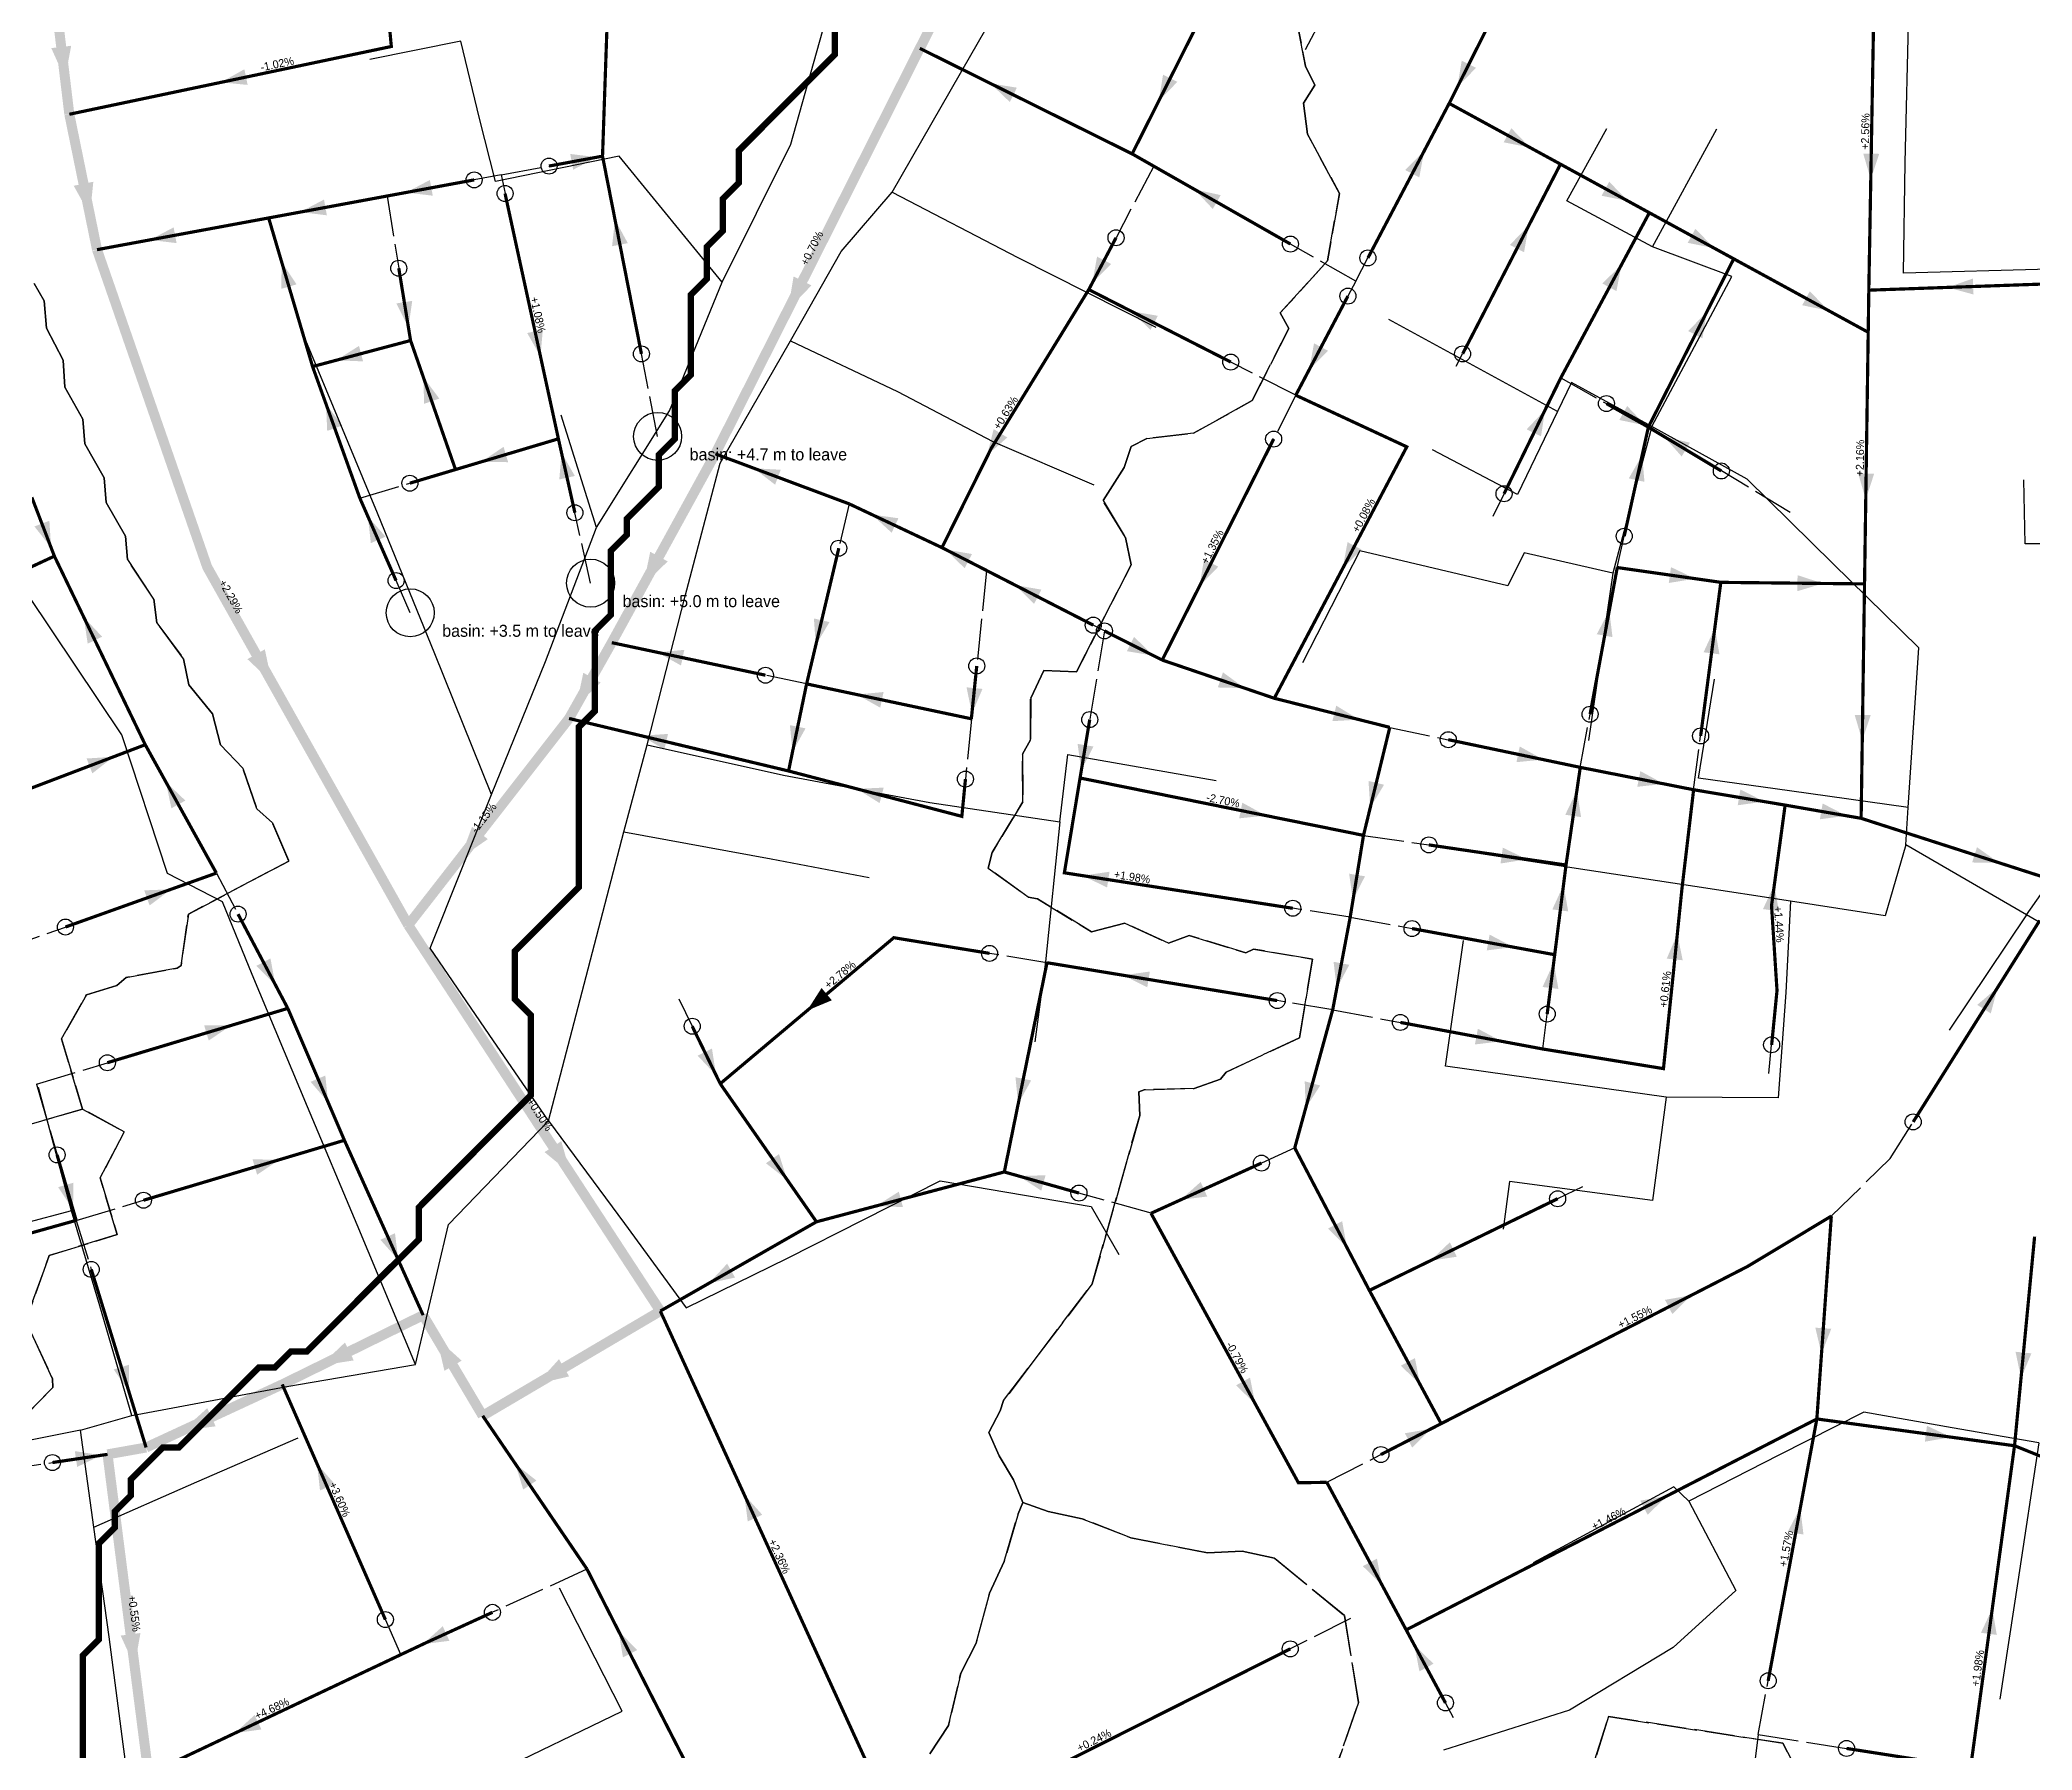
# Model space of a CAD drawing. Header units: metres. Extents: x 442821 to 452274, y 2561971 to 2571293.
# Drawn here: x 450241.2 to 450739.3, y 2568301.2 to 2568728.6 of the extents above; entities that cross this region are included whole.
import ezdxf
from ezdxf.enums import TextEntityAlignment as Align

# ---------------------------------------------------------------- set-up
doc = ezdxf.new("R2010")
doc.units = ezdxf.units.M
doc.header["$LTSCALE"] = 8
doc.linetypes.add('DASHDOT', pattern=[3.556, 2.54, -0.508, 0, -0.508])
doc.linetypes.add('DASHED', pattern=[1.524, 1.27, -0.254])
for name, color, linetype in [('A_ARROWS', 7, 'Continuous'), ('A_BASINS', 1, 'Continuous'), ('A_BRANCH', 7, 'Continuous'), ('A_BUILT_2006', 252, 'Continuous'), ('A_CATCHMENTS', 7, 'Continuous'), ('A_GRADIENT', 8, 'Continuous'), ('A_HEAD_GAP', 8, 'Continuous'), ('A_HEADS', 8, 'Continuous'), ('A_LATERAL', 7, 'Continuous'), ('A_STREAMS', 5, 'Continuous'), ('A_SUBMAIN', 7, 'Continuous')]:
    doc.layers.add(name, color=color, linetype=linetype)

msp = doc.modelspace()

# ---------------------------------------------------------------- linework, layer by layer
at = {"layer": 'A_ARROWS', "color": 1}
for points in [[(450247.49, 2568718.88), (450244.05, 2568726.53), (450249.02, 2568727.12)], [(450286.47, 2568717.98), (450292.32, 2568721.25), (450293.14, 2568717.34)], [(450520.91, 2568713.28), (450522, 2568719.89), (450525.57, 2568718.1)], [(450478.84, 2568717.71), (450485.46, 2568716.65), (450483.68, 2568713.07)], [(450380.45, 2568699.27), (450374.52, 2568696.14), (450373.79, 2568700.08)], [(450253.71, 2568684.8), (450249.66, 2568692.13), (450254.56, 2568693.13)], [(450332.77, 2568690.45), (450338.7, 2568693.58), (450339.42, 2568689.65)], [(450529.86, 2568691.23), (450536.41, 2568689.8), (450534.43, 2568686.33)], [(450306.3, 2568685.56), (450312.23, 2568688.69), (450312.95, 2568684.75)], [(450268.71, 2568678.6), (450274.64, 2568681.73), (450275.37, 2568677.8)], [(450384.98, 2568683.69), (450388.18, 2568677.79), (450384.25, 2568677.02)], [(450301.65, 2568673.07), (450305.38, 2568667.5), (450301.55, 2568666.37)], [(450504.3, 2568667.83), (450505.5, 2568674.43), (450509.04, 2568672.57)], [(450428.26, 2568661.21), (450429.63, 2568669.48), (450434.1, 2568667.23)], [(450333.34, 2568656.73), (450330.34, 2568662.73), (450334.29, 2568663.37)], [(450514.07, 2568660.77), (450520.68, 2568659.64), (450518.86, 2568656.08)], [(450366.35, 2568649.5), (450363.03, 2568655.33), (450366.94, 2568656.18)], [(450315.31, 2568648.53), (450320.98, 2568652.11), (450322, 2568648.24)], [(450337.05, 2568644.34), (450341.05, 2568638.95), (450337.27, 2568637.64)], [(450312.74, 2568637.57), (450316.79, 2568632.22), (450313.03, 2568630.87)], [(450478, 2568624.81), (450479.65, 2568631.31), (450483.06, 2568629.22)], [(450351.57, 2568623.14), (450357.13, 2568626.89), (450358.27, 2568623.05)], [(450371.61, 2568625.41), (450374.95, 2568619.6), (450371.05, 2568618.73)], [(450419.71, 2568621.53), (450426.41, 2568621.16), (450425.01, 2568617.42)], [(450323.2, 2568609.49), (450327.61, 2568604.43), (450323.94, 2568602.82)], [(450449.2, 2568609.96), (450455.84, 2568609.04), (450454.14, 2568605.42)], [(450392.12, 2568592.44), (450393.78, 2568600.66), (450398.16, 2568598.25)], [(450467.61, 2568601.24), (450474.22, 2568600.1), (450472.4, 2568596.54)], [(450484.98, 2568592.34), (450491.59, 2568591.2), (450489.76, 2568587.64)], [(450435.18, 2568577.31), (450434.71, 2568584), (450438.6, 2568583.08)], [(450299.18, 2568568.08), (450293.08, 2568573.83), (450297.44, 2568576.28)], [(450395.63, 2568575.52), (450402.31, 2568576.15), (450401.48, 2568572.24)], [(450375.31, 2568562.22), (450377.06, 2568570.42), (450381.41, 2568567.96)], [(450445.45, 2568564.98), (450452.12, 2568565.61), (450451.29, 2568561.7)], [(450474.21, 2568560.22), (450472.87, 2568566.79), (450476.85, 2568566.39)], [(450429.36, 2568550.67), (450428.71, 2568557.34), (450432.62, 2568556.53)], [(450391.55, 2568554.68), (450398.24, 2568555.14), (450397.31, 2568551.25)], [(450445.45, 2568541.41), (450452.15, 2568541.72), (450451.14, 2568537.85)], [(450346.3, 2568524.07), (450349.24, 2568531.92), (450353.19, 2568528.85)], [(450300.07, 2568492.44), (450295.31, 2568497.16), (450298.85, 2568499.03)], [(450512.06, 2568494.82), (450518.7, 2568495.76), (450518.05, 2568491.81)], [(450433.01, 2568485.99), (450436.62, 2568491.64), (450439.19, 2568488.57)], [(450288.97, 2568482.27), (450283.41, 2568478.51), (450282.26, 2568482.34)], [(450410.24, 2568469.87), (450405.63, 2568474.74), (450409.23, 2568476.5)], [(450313.25, 2568463.09), (450308.89, 2568468.19), (450312.56, 2568469.76)], [(450485.78, 2568462.67), (450485.1, 2568469.34), (450489.02, 2568468.54)], [(450373.84, 2568445.3), (450367.37, 2568450.63), (450371.56, 2568453.36)], [(450301.07, 2568448.73), (450295.51, 2568444.98), (450294.37, 2568448.81)], [(450428.01, 2568443.73), (450422.71, 2568447.84), (450425.99, 2568450.13)], [(450485.93, 2568444.65), (450492.63, 2568444.84), (450491.55, 2568440.99)], [(450450.27, 2568437.17), (450455.94, 2568440.74), (450456.97, 2568436.88)], [(450330.78, 2568423.7), (450326.33, 2568428.72), (450329.98, 2568430.36)], [(450408.45, 2568417.84), (450413.02, 2568422.75), (450415, 2568419.28)], [(450311.39, 2568397.28), (450317.47, 2568403.05), (450319.67, 2568398.57)], [(450340.42, 2568404.11), (450346.65, 2568398.51), (450342.34, 2568395.96)], [(450263.45, 2568390.78), (450259.65, 2568396.31), (450263.47, 2568397.48)], [(450365.36, 2568392.66), (450370.98, 2568398.87), (450373.52, 2568394.57)], [(450276.83, 2568381.01), (450283.04, 2568386.64), (450285.14, 2568382.1)], [(450256.56, 2568374.86), (450250.52, 2568371.95), (450249.94, 2568375.9)], [(450310.49, 2568372.73), (450314.9, 2568367.67), (450311.23, 2568366.07)], [(450360.08, 2568372.71), (450365.34, 2568368.54), (450362.03, 2568366.29)], [(450417.32, 2568364.98), (450421.8, 2568359.99), (450418.16, 2568358.32)], [(450336.93, 2568327.65), (450341.92, 2568332.13), (450343.58, 2568328.49)], [(450264.88, 2568322.18), (450261.39, 2568329.8), (450266.34, 2568330.44)], [(450385.84, 2568330.97), (450390.53, 2568326.18), (450386.97, 2568324.36)], [(450289.95, 2568305.41), (450294.88, 2568309.95), (450296.59, 2568306.34)]]:
    msp.add_solid(points, dxfattribs=at)
at = {"layer": 'A_ARROWS', "color": 2}
for points in [[(450595.57, 2568716.79), (450596.67, 2568723.4), (450600.24, 2568721.61)], [(450613.73, 2568701.69), (450607.16, 2568703), (450609.07, 2568706.51)], [(450587.27, 2568700.81), (450586.06, 2568694.22), (450582.52, 2568696.08)], [(450698.93, 2568693.74), (450697.05, 2568700.18), (450701.05, 2568700.11)], [(450638.2, 2568688.33), (450631.63, 2568689.64), (450633.54, 2568693.15)], [(450613.4, 2568682.12), (450612.25, 2568675.51), (450608.69, 2568677.35)], [(450659.75, 2568676.56), (450653.17, 2568677.87), (450655.09, 2568681.39)], [(450636.61, 2568672.4), (450635.35, 2568665.82), (450631.82, 2568667.71)], [(450688.36, 2568660.94), (450681.78, 2568662.26), (450683.7, 2568665.77)], [(450718.15, 2568666.73), (450724.48, 2568668.95), (450724.62, 2568664.96)], [(450657.95, 2568660.62), (450656.84, 2568654.01), (450653.27, 2568655.82)], [(450558.53, 2568646.15), (450559.74, 2568652.75), (450563.28, 2568650.89)], [(450617.51, 2568636.12), (450616.49, 2568629.5), (450612.9, 2568631.25)], [(450642.63, 2568632.22), (450636.07, 2568633.6), (450638.03, 2568637.09)], [(450647.2, 2568629.5), (450653.72, 2568627.91), (450651.65, 2568624.48)], [(450641.78, 2568624.82), (450642.35, 2568618.14), (450638.44, 2568619.01)], [(450697.68, 2568613.78), (450695.78, 2568620.21), (450699.78, 2568620.16)], [(450566.9, 2568596.47), (450568.12, 2568603.07), (450571.66, 2568601.2)], [(450531.13, 2568592.12), (450532.23, 2568598.73), (450535.8, 2568596.93)], [(450655.04, 2568593.94), (450648.43, 2568592.86), (450648.99, 2568596.82)], [(450687, 2568592.74), (450680.58, 2568590.81), (450680.62, 2568594.81)], [(450633.56, 2568585.99), (450634.36, 2568579.33), (450630.43, 2568580.06)], [(450659.95, 2568581.64), (450661.1, 2568575.03), (450657.13, 2568575.55)], [(450519.57, 2568574.71), (450512.96, 2568575.81), (450514.76, 2568579.38)], [(450542.39, 2568566.58), (450535.69, 2568566.75), (450536.98, 2568570.53)], [(450571.01, 2568558.71), (450564.32, 2568558.33), (450565.29, 2568562.21)], [(450696.8, 2568553.48), (450694.9, 2568559.91), (450698.9, 2568559.85)], [(450501.56, 2568546.01), (450500.63, 2568552.65), (450504.58, 2568552)], [(450617.02, 2568548.73), (450610.35, 2568548.08), (450611.17, 2568552)], [(450647.23, 2568542.65), (450640.56, 2568541.93), (450641.33, 2568545.85)], [(450573.79, 2568536.7), (450573.36, 2568543.39), (450577.25, 2568542.44)], [(450625.45, 2568540.98), (450626.51, 2568534.35), (450622.55, 2568534.93)], [(450672.31, 2568538.22), (450665.67, 2568537.31), (450666.33, 2568541.25)], [(450547.69, 2568534.73), (450541.02, 2568534.04), (450541.81, 2568537.96)], [(450692.86, 2568534.69), (450686.21, 2568533.81), (450686.9, 2568537.75)], [(450612.98, 2568523.8), (450606.36, 2568522.75), (450606.94, 2568526.71)], [(450730.97, 2568522.95), (450724.26, 2568523.01), (450725.49, 2568526.82)], [(450501.98, 2568519.71), (450508.61, 2568520.7), (450508, 2568516.75)], [(450569.47, 2568513.57), (450568.52, 2568520.21), (450572.47, 2568519.56)], [(450622.11, 2568517.38), (450623.29, 2568510.78), (450619.32, 2568511.28)], [(450674.82, 2568517.43), (450675.95, 2568510.82), (450671.98, 2568511.36)], [(450609.57, 2568501.86), (450602.92, 2568501.04), (450603.64, 2568504.98)], [(450650.57, 2568505.15), (450651.91, 2568498.57), (450647.93, 2568498.98)], [(450565.41, 2568491.53), (450564.63, 2568498.19), (450568.56, 2568497.44)], [(450619.66, 2568498), (450620.84, 2568491.4), (450616.87, 2568491.9)], [(450730.65, 2568491.77), (450728.94, 2568485.29), (450725.55, 2568487.42)], [(450606.62, 2568478.32), (450599.96, 2568477.53), (450600.7, 2568481.46)], [(450557.65, 2568461.63), (450557.42, 2568468.33), (450561.28, 2568467.27)], [(450249.48, 2568436.28), (450245.76, 2568441.86), (450249.6, 2568442.98)], [(450526.39, 2568438.7), (450531.39, 2568443.17), (450533.04, 2568439.53)], [(450567.97, 2568426.77), (450563.23, 2568431.51), (450566.77, 2568433.36)], [(450588.81, 2568423.48), (450593.69, 2568428.08), (450595.44, 2568424.48)], [(450654.09, 2568414.86), (450649.31, 2568410.16), (450647.48, 2568413.71)], [(450686.61, 2568400.23), (450685.07, 2568406.75), (450689.06, 2568406.47)], [(450586.25, 2568392.57), (450581.45, 2568397.25), (450584.97, 2568399.15)], [(450736.5, 2568394.16), (450735.12, 2568400.73), (450739.1, 2568400.34)], [(450545.06, 2568387.68), (450540.24, 2568392.34), (450543.74, 2568394.26)], [(450589.06, 2568381.5), (450584.28, 2568376.8), (450582.45, 2568380.36)], [(450719.07, 2568379.38), (450712.46, 2568378.26), (450712.99, 2568382.22)], [(450647.94, 2568364.68), (450643.16, 2568359.97), (450641.33, 2568363.53)], [(450681.31, 2568361.7), (450682.11, 2568355.04), (450678.17, 2568355.77)], [(450576.74, 2568342.45), (450571.94, 2568347.14), (450575.47, 2568349.03)], [(450729.32, 2568336.57), (450730.43, 2568329.96), (450726.47, 2568330.5)], [(450584.82, 2568327.44), (450589.61, 2568322.76), (450586.09, 2568320.86)]]:
    msp.add_solid(points, dxfattribs=at)
at = {"layer": 'A_ARROWS', "color": 3}
for points in [[(450244, 2568601.72), (450239.84, 2568606.98), (450243.57, 2568608.41)], [(450252.17, 2568584.32), (450256.75, 2568579.43), (450253.15, 2568577.69)], [(450259.58, 2568549.41), (450254.31, 2568545.27), (450252.89, 2568549)], [(450272.71, 2568543.11), (450277.57, 2568538.48), (450274.07, 2568536.54)], [(450273.99, 2568516.31), (450268.64, 2568512.27), (450267.29, 2568516.04)]]:
    msp.add_solid(points, dxfattribs=at)
at = {"layer": 'A_BASINS', "color": 1}
for centre in [(450395.64, 2568629.5), (450378.87, 2568592.82), (450333.78, 2568585.41)]:
    msp.add_circle(centre, 6, dxfattribs=at)
at = {"layer": 'A_BRANCH', "color": 1, "linetype": 'DASHED', "const_width": 0.8}
for points in [[(450535.36, 2568741.98), (450514.27, 2568700.1)], [(450354.35, 2568335.61), (450337.86, 2568328.07), (450331.42, 2568325.03)]]:
    msp.add_lwpolyline(points, dxfattribs=at)
at = {"layer": 'A_BRANCH', "color": 2, "const_width": 0.8}
for points in [[(450573.22, 2568674.1), (450593.53, 2568712.72)], [(450632.85, 2568637.7), (450643.33, 2568631.82)], [(450637.29, 2568604.56), (450643.33, 2568631.82)], [(450549.65, 2568628.83), (450521.79, 2568573.6)], [(450628.76, 2568560.06), (450635.55, 2568596.72)], [(450656.4, 2568554.64), (450661.44, 2568593.02)], [(450503.66, 2568558.71), (450501.25, 2568544.13)], [(450593.31, 2568553.7), (450626.3, 2568546.78)], [(450554.44, 2568511.56), (450497.33, 2568520.43), (450501.25, 2568544.13)], [(450588.45, 2568527.4), (450622.74, 2568522.37)], [(450584.24, 2568506.5), (450619.91, 2568499.96)], [(450709.53, 2568458.17), (450741.18, 2568508.53)], [(450618.03, 2568485.13), (450619.91, 2568499.96)], [(450581.33, 2568483.04), (450616.92, 2568476.4)], [(450245.49, 2568449.94), (450250.27, 2568433.57)], [(450546.6, 2568447.89), (450518.99, 2568435.33)], [(450576.45, 2568375.04), (450591.53, 2568382.77)], [(450673.28, 2568318.5), (450685.45, 2568383.94)], [(450692.87, 2568301.6), (450723.88, 2568296.75), (450734.87, 2568377.24)]]:
    msp.add_lwpolyline(points, dxfattribs=at)
at = {"layer": 'A_BRANCH', "color": 1, "const_width": 0.8}
for points in [[(450368.49, 2568697.06), (450381.86, 2568699.53)], [(450553.85, 2568677.57), (450519.65, 2568697.04)], [(450357.49, 2568690.2), (450370.83, 2568628.89)], [(450510.24, 2568679.14), (450503.43, 2568666.19)], [(450330.93, 2568671.51), (450333.87, 2568653.46)], [(450538.93, 2568648.08), (450503.43, 2568666.19)], [(450333.69, 2568617.8), (450345.11, 2568621.21)], [(450440.93, 2568601.55), (450432.88, 2568567.64)], [(450504.55, 2568582.32), (450477.86, 2568595.99)], [(450422.6, 2568569.81), (450384.17, 2568577.95)], [(450475.42, 2568572.12), (450474.07, 2568558.92)], [(450472.6, 2568543.86), (450471.69, 2568534.54), (450428.37, 2568545.88)], [(450290.74, 2568510.1), (450303.18, 2568486.55)], [(450478.62, 2568500.3), (450454.68, 2568504.21), (450411.29, 2568467.72)], [(450550.54, 2568488.49), (450492.98, 2568497.96)], [(450258.07, 2568472.97), (450303.18, 2568486.55)], [(450267.1, 2568438.59), (450317.33, 2568453.58)], [(450500.98, 2568440.4), (450482.31, 2568445.67)], [(450254.05, 2568421.3), (450267.75, 2568376.8)], [(450452.98, 2568287), (450396.31, 2568410.9)], [(450327.57, 2568333.81), (450301.79, 2568392.57)], [(450244.34, 2568373.05), (450258.11, 2568375.09)], [(450402.21, 2568298.93), (450393.94, 2568315.09), (450377.98, 2568346.41)]]:
    msp.add_lwpolyline(points, dxfattribs=at)
at = {"layer": 'A_BRANCH', "color": 3, "const_width": 0.8}
for points in [[(450239.18, 2568614.27), (450244.82, 2568599.57)], [(450238.29, 2568541.31), (450267.54, 2568552.44)], [(450247.59, 2568506.88), (450285.32, 2568520.36)]]:
    msp.add_lwpolyline(points, dxfattribs=at)
at = {"layer": 'A_BUILT_2006', "color": 252}
for points in [[(450473.94, 2568724.76), (450490.84, 2568754.27)], [(450570.8, 2568751.22), (450557.53, 2568726.08)], [(450707.56, 2568697.97), (450708.42, 2568735.91)], [(450428.92, 2568702.51), (450437.6, 2568733.36)], [(450346.4, 2568728.28), (450323.66, 2568723.66)], [(450351.08, 2568708.92), (450346.4, 2568728.28)], [(450454.24, 2568690.52), (450473.94, 2568724.76)], [(450355.08, 2568693.17), (450351.08, 2568708.92)], [(450622.92, 2568688.35), (450632.96, 2568706.45)], [(450644.38, 2568676.89), (450660.41, 2568706.39)], [(450411.78, 2568668.07), (450428.92, 2568702.51)], [(450386.04, 2568699.53), (450355.08, 2568693.17)], [(450411.78, 2568668.07), (450386.04, 2568699.53)], [(450707.12, 2568670.31), (450707.56, 2568697.97)], [(450441.55, 2568675.71), (450454.24, 2568690.52)], [(450454.24, 2568690.52), (450485.66, 2568674.19)], [(450644.38, 2568676.89), (450622.92, 2568688.35)], [(450428.86, 2568653.34), (450441.55, 2568675.71)], [(450664.18, 2568669.42), (450644.38, 2568676.89)], [(450485.66, 2568674.19), (450520.23, 2568656.77)], [(450743.71, 2568671.28), (450707.12, 2568670.31)], [(450398.57, 2568635.87), (450411.78, 2568668.07)], [(450644.19, 2568631.95), (450664.18, 2568669.42)], [(450598.65, 2568647.69), (450578.47, 2568658.73)], [(450325.62, 2568610.32), (450307.31, 2568654.48)], [(450411.24, 2568622.83), (450428.86, 2568653.34)], [(450428.86, 2568653.34), (450455.61, 2568640.72)], [(450620.59, 2568635.7), (450598.65, 2568647.69)], [(450455.61, 2568640.72), (450479.48, 2568628.23)], [(450624.11, 2568643), (450620.59, 2568635.7)], [(450644.19, 2568631.95), (450624.11, 2568643)], [(450380.37, 2568606.76), (450398.57, 2568635.87)], [(450620.59, 2568635.7), (450610.58, 2568615)], [(450380.37, 2568606.76), (450371.51, 2568634.78)], [(450644.19, 2568631.95), (450634.44, 2568595.3)], [(450667.99, 2568618.82), (450644.19, 2568631.95)], [(450479.48, 2568628.23), (450504.73, 2568617.4)], [(450610.58, 2568615), (450589.32, 2568626.12)], [(450402.55, 2568589.54), (450411.24, 2568622.83)], [(450689.46, 2568597.75), (450667.99, 2568618.82)], [(450737.51, 2568602.62), (450737.22, 2568618.64)], [(450339.97, 2568575.13), (450325.62, 2568610.32)], [(450367.58, 2568573.25), (450380.37, 2568606.76)], [(450571.2, 2568600.88), (450556.84, 2568572.87)], [(450608.21, 2568592.17), (450571.2, 2568600.88)], [(450612.26, 2568600.37), (450608.21, 2568592.17)], [(450634.44, 2568595.3), (450612.26, 2568600.37)], [(450759.42, 2568602.62), (450737.51, 2568602.62)], [(450710.92, 2568576.67), (450689.46, 2568597.75)], [(450634.44, 2568595.3), (450628.32, 2568553.49)], [(450261.67, 2568554.91), (450238.35, 2568589.75)], [(450393.02, 2568552.39), (450402.55, 2568589.54)], [(450708.31, 2568536.75), (450710.92, 2568576.67)], [(450354.08, 2568540.01), (450339.97, 2568575.13)], [(450354.08, 2568540.01), (450367.58, 2568573.25)], [(450655.89, 2568544.12), (450659.88, 2568568.84)], [(450273.14, 2568520.27), (450261.67, 2568554.91)], [(450387.17, 2568530.63), (450393.02, 2568552.39)], [(450393.02, 2568552.39), (450427.11, 2568544.81)], [(450496.21, 2568533.14), (450498.23, 2568550)], [(450498.23, 2568550), (450535.31, 2568543.46)], [(450427.11, 2568544.81), (450463.71, 2568538.03)], [(450678.6, 2568540.93), (450655.89, 2568544.12)], [(450708.31, 2568536.75), (450678.6, 2568540.93)], [(450737.9, 2568509.96), (450760.96, 2568542.66)], [(450338.73, 2568501.56), (450354.08, 2568540.01)], [(450463.71, 2568538.03), (450496.21, 2568533.14)], [(450707.7, 2568527.4), (450708.31, 2568536.75)], [(450377.76, 2568494.54), (450387.17, 2568530.63)], [(450387.17, 2568530.63), (450424.05, 2568523.92)], [(450496.21, 2568533.14), (450492.64, 2568498.16)], [(450707.7, 2568527.4), (450702.5, 2568509.7)], [(450737.9, 2568509.96), (450707.7, 2568527.4)], [(450424.05, 2568523.92), (450448.49, 2568519.22)], [(450625.29, 2568521.52), (450600.94, 2568525.24)], [(450654.95, 2568516.98), (450625.29, 2568521.52)], [(450286.87, 2568513.19), (450273.14, 2568520.27)], [(450678.84, 2568513.35), (450654.95, 2568516.98)], [(450294.29, 2568495.02), (450286.87, 2568513.19)], [(450678.84, 2568513.35), (450677.71, 2568490.52)], [(450702.5, 2568509.7), (450678.84, 2568513.35)], [(450737.9, 2568509.96), (450718.51, 2568481.08)], [(450776.67, 2568487.43), (450737.9, 2568509.96)], [(450353.53, 2568480.01), (450338.73, 2568501.56)], [(450592.64, 2568472.09), (450597.07, 2568503.55)], [(450492.64, 2568498.16), (450489.97, 2568478.21)], [(450492.64, 2568498.16), (450522.27, 2568493.44)], [(450308.12, 2568461.96), (450294.29, 2568495.02)], [(450368.34, 2568458.46), (450377.76, 2568494.54)], [(450677.71, 2568490.52), (450675.8, 2568464.22)], [(450368.34, 2568458.46), (450353.53, 2568480.01)], [(450618.13, 2568468.55), (450592.64, 2568472.09)], [(450249.09, 2568435.94), (450240.85, 2568466.79)], [(450647.81, 2568464.32), (450618.13, 2568468.55)], [(450320.48, 2568432.43), (450308.12, 2568461.96)], [(450647.81, 2568464.32), (450644.32, 2568438.56)], [(450675.8, 2568464.22), (450647.81, 2568464.32)], [(450343.37, 2568432.53), (450368.34, 2568458.46)], [(450368.34, 2568458.46), (450387.38, 2568432.77)], [(450428.09, 2568424.09), (450466.31, 2568443.47)], [(450466.31, 2568443.47), (450504.02, 2568437.05)], [(450608.57, 2568443.32), (450606.99, 2568431.4)], [(450644.32, 2568438.56), (450608.57, 2568443.32)], [(450504.02, 2568437.05), (450510.97, 2568425.05)], [(450249.09, 2568435.94), (450213.29, 2568426.43)], [(450256.16, 2568412.19), (450249.09, 2568435.94)], [(450335.07, 2568397.56), (450320.48, 2568432.43)], [(450335.07, 2568397.56), (450343.37, 2568432.53)], [(450387.38, 2568432.77), (450402.77, 2568411.68)], [(450402.77, 2568411.68), (450428.09, 2568424.09)], [(450264.22, 2568384.83), (450256.16, 2568412.19)], [(450302.91, 2568392.02), (450335.07, 2568397.56)], [(450264.22, 2568384.83), (450302.91, 2568392.02)], [(450251.34, 2568381.1), (450264.22, 2568384.83)], [(450697.2, 2568385.6), (450675.92, 2568374.86)], [(450719.31, 2568381.73), (450697.2, 2568385.6)], [(450740.98, 2568377.95), (450719.31, 2568381.73)], [(450251.34, 2568381.1), (450221.73, 2568375.2)], [(450254.65, 2568356.86), (450251.34, 2568381.1)], [(450280.47, 2568368.26), (450305.78, 2568379.21)], [(450740.98, 2568377.95), (450735.72, 2568343.34)], [(450675.92, 2568374.86), (450653.46, 2568363.4)], [(450254.65, 2568356.86), (450280.47, 2568368.26)], [(450649.67, 2568367), (450614.5, 2568347.95)], [(450653.46, 2568363.4), (450649.67, 2568367)], [(450653.46, 2568363.4), (450665.19, 2568341.09)], [(450258.5, 2568329.47), (450254.65, 2568356.86)], [(450386.77, 2568310.92), (450371.08, 2568341.68)], [(450735.72, 2568343.34), (450731.21, 2568313.88)], [(450665.19, 2568341.09), (450649.52, 2568326.8)], [(450261.99, 2568302.7), (450258.5, 2568329.47)], [(450649.52, 2568326.8), (450623.57, 2568311.14)], [(450354.04, 2568295.11), (450386.77, 2568310.92)], [(450623.57, 2568311.14), (450592.12, 2568301.13)], [(450265.89, 2568273.89), (450261.99, 2568302.7)]]:
    msp.add_lwpolyline(points, dxfattribs=at)
at = {"layer": 'A_CATCHMENTS', "color": 1, "linetype": 'DASHED'}
for points in [[(450554.56, 2568737.71), (450557.61, 2568722.03), (450559.96, 2568717.25), (450557.13, 2568712.75), (450558.15, 2568705.01), (450566.11, 2568690.16), (450563.09, 2568673.34), (450551.31, 2568660.34), (450553.47, 2568656.5), (450544.25, 2568638.43), (450529.61, 2568630.28), (450517.98, 2568628.95), (450514.06, 2568626.95), (450512.31, 2568621.69), (450506.99, 2568613.44), (450512.58, 2568604.22), (450514.02, 2568597.38), (450500.33, 2568570.65), (450492.18, 2568570.96), (450488.9, 2568564.08), (450488.83, 2568553.67), (450486.87, 2568550.07), (450486.98, 2568538.19), (450479.24, 2568525.54), (450478.26, 2568521.6), (450488.29, 2568514.37), (450490.64, 2568513.93), (450504.11, 2568505.68), (450512.46, 2568507.82), (450523.35, 2568502.86), (450528.55, 2568504.79), (450542.66, 2568500.44), (450544.58, 2568501.36), (450559.37, 2568498.86), (450556.13, 2568479.2), (450537.75, 2568470.62), (450536.33, 2568468.85), (450529.77, 2568466.56), (450517.31, 2568466.2), (450515.95, 2568465.67), (450516.17, 2568459.81), (450504.3, 2568417.73), (450482.12, 2568388.52), (450481.24, 2568385.99), (450478.42, 2568380.57), (450481, 2568374.73), (450484.59, 2568368.7), (450486.97, 2568363.1), (450485.75, 2568360.25), (450482.29, 2568348.31), (450478.64, 2568340.36), (450475.26, 2568327.9), (450471.41, 2568320.4), (450468.32, 2568307.29), (450463.68, 2568300.22)], [(450238.55, 2568410.92), (450243.55, 2568424.78), (450260.5, 2568430), (450256.26, 2568444.2), (450262.3, 2568455.71), (450251.87, 2568461.4), (450246.59, 2568478.94), (450252.83, 2568489.93), (450260.46, 2568492.28), (450262.73, 2568494.26), (450275.55, 2568496.62), (450276.48, 2568497.26), (450278.34, 2568510.11), (450303.43, 2568523.37), (450299.33, 2568532.88), (450295.41, 2568536.43), (450291.95, 2568546.56), (450286.38, 2568552.4), (450284.37, 2568560.14), (450278.44, 2568567.38), (450277.14, 2568573.91), (450270.46, 2568582.89), (450269.65, 2568588.8), (450263.11, 2568598.71), (450262.6, 2568604.56), (450257.78, 2568612.97), (450257.25, 2568619.16), (450252.46, 2568627.66), (450251.91, 2568633.77), (450247.41, 2568641.76), (450247.05, 2568648.54), (450242.84, 2568656.58), (450242.27, 2568663.34), (450239.77, 2568667.69)], [(450236.18, 2568383.34), (450244.4, 2568391.83), (450244.38, 2568393.96), (450238.89, 2568405.78)]]:
    msp.add_lwpolyline(points, dxfattribs=at)
at = {"layer": 'A_CATCHMENTS', "color": 2, "linetype": 'DASHED'}
for points in [[(450563.11, 2568290.72), (450570.88, 2568313.05), (450567.32, 2568334.78), (450549.83, 2568349.16), (450541.81, 2568350.92), (450533.09, 2568350.47), (450513.9, 2568354.24), (450501.78, 2568358.99), (450493.3, 2568360.82), (450486.97, 2568363.1), (450484.59, 2568368.7), (450481, 2568374.73), (450478.42, 2568380.57), (450481.24, 2568385.99), (450482.12, 2568388.52), (450504.3, 2568417.73), (450516.17, 2568459.81), (450515.95, 2568465.67), (450517.31, 2568466.2), (450529.77, 2568466.56), (450536.33, 2568468.85), (450537.75, 2568470.62), (450556.13, 2568479.2), (450559.37, 2568498.86), (450544.58, 2568501.36), (450542.66, 2568500.44), (450528.55, 2568504.79), (450523.35, 2568502.86), (450512.46, 2568507.82), (450504.11, 2568505.68), (450490.64, 2568513.93), (450488.29, 2568514.37), (450478.26, 2568521.6), (450479.24, 2568525.54), (450486.98, 2568538.19), (450486.87, 2568550.07), (450488.83, 2568553.67), (450488.9, 2568564.08), (450492.18, 2568570.96), (450500.33, 2568570.65), (450514.02, 2568597.38), (450512.58, 2568604.22), (450506.99, 2568613.44), (450512.31, 2568621.69), (450514.06, 2568626.95), (450517.98, 2568628.95), (450529.61, 2568630.28), (450544.25, 2568638.43), (450553.47, 2568656.5), (450551.31, 2568660.34), (450563.09, 2568673.34), (450566.11, 2568690.16), (450558.15, 2568705.01), (450557.13, 2568712.75), (450559.96, 2568717.25), (450557.61, 2568722.03), (450554.56, 2568737.71)], [(450234.55, 2568456.34), (450251.87, 2568461.4), (450262.3, 2568455.71), (450256.26, 2568444.2), (450260.5, 2568430), (450243.55, 2568424.78), (450238.55, 2568410.92)], [(450238.89, 2568405.78), (450244.38, 2568393.96), (450244.4, 2568391.83), (450236.18, 2568383.34)], [(450689.32, 2568278.97), (450676.92, 2568302.91), (450633.36, 2568309.57), (450626.24, 2568286.84)]]:
    msp.add_lwpolyline(points, dxfattribs=at)
at = {"layer": 'A_CATCHMENTS', "color": 3, "linetype": 'DASHED'}
for points in [[(450239.77, 2568667.69), (450242.27, 2568663.34), (450242.84, 2568656.58), (450247.05, 2568648.54), (450247.41, 2568641.76), (450251.91, 2568633.77), (450252.46, 2568627.66), (450257.25, 2568619.16), (450257.78, 2568612.97), (450262.6, 2568604.56), (450263.11, 2568598.71), (450269.65, 2568588.8), (450270.46, 2568582.89), (450277.14, 2568573.91), (450278.44, 2568567.38), (450284.37, 2568560.14), (450286.38, 2568552.4), (450291.95, 2568546.56), (450295.41, 2568536.43), (450299.33, 2568532.88), (450303.43, 2568523.37), (450278.34, 2568510.11), (450276.48, 2568497.26), (450275.55, 2568496.62), (450262.73, 2568494.26), (450260.46, 2568492.28), (450252.83, 2568489.93), (450246.59, 2568478.94), (450251.87, 2568461.4), (450234.55, 2568456.34)], [(450463.68, 2568300.22), (450468.32, 2568307.29), (450471.41, 2568320.4), (450475.26, 2568327.9), (450478.64, 2568340.36), (450482.29, 2568348.31), (450485.75, 2568360.25), (450486.97, 2568363.1), (450493.3, 2568360.82), (450501.78, 2568358.99), (450513.9, 2568354.24), (450533.09, 2568350.47), (450541.81, 2568350.92), (450549.83, 2568349.16), (450567.32, 2568334.78), (450570.88, 2568313.05), (450563.11, 2568290.72)], [(450626.24, 2568286.84), (450633.36, 2568309.57), (450676.92, 2568302.91), (450689.32, 2568278.97)]]:
    msp.add_lwpolyline(points, dxfattribs=at)
at = {"layer": 'A_HEAD_GAP', "color": 8, "linetype": 'DASHED'}
for points in [[(450356.48, 2568694.84), (450368.49, 2568697.06)], [(450519.65, 2568697.04), (450510.24, 2568679.14)], [(450356.48, 2568694.84), (450349.77, 2568693.6)], [(450356.48, 2568694.84), (450357.49, 2568690.2)], [(450327.99, 2568689.57), (450330.93, 2568671.51)], [(450570.17, 2568668.29), (450553.85, 2568677.57)], [(450570.17, 2568668.29), (450573.22, 2568674.1)], [(450570.17, 2568668.29), (450568.21, 2568664.56)], [(450395.64, 2568629.5), (450391.59, 2568650.11)], [(450555.18, 2568639.79), (450538.93, 2568648.08)], [(450595.31, 2568647.05), (450596.89, 2568650.12)], [(450621.43, 2568644.12), (450632.85, 2568637.7)], [(450555.18, 2568639.79), (450549.65, 2568628.83)], [(450678.79, 2568610.5), (450661.57, 2568620.85)], [(450321.19, 2568614.07), (450333.69, 2568617.8)], [(450378.87, 2568592.82), (450374.95, 2568610.42)], [(450443.56, 2568612.62), (450440.93, 2568601.55)], [(450604.52, 2568609.59), (450607.24, 2568615.15)], [(450635.55, 2568596.72), (450637.29, 2568604.56)], [(450477.86, 2568595.99), (450475.42, 2568572.12)], [(450333.78, 2568585.41), (450330.24, 2568593.46)], [(450507.33, 2568580.89), (450503.66, 2568558.71)], [(450507.33, 2568580.89), (450504.55, 2568582.32)], [(450432.88, 2568567.64), (450422.6, 2568569.81)], [(450474.07, 2568558.92), (450472.6, 2568543.86)], [(450578.68, 2568556.78), (450593.31, 2568553.7)], [(450626.3, 2568546.78), (450628.76, 2568560.06)], [(450654.64, 2568541.19), (450656.4, 2568554.64)], [(450572.11, 2568529.79), (450588.45, 2568527.4)], [(450285.32, 2568520.36), (450290.74, 2568510.1)], [(450568.78, 2568509.34), (450554.44, 2568511.56)], [(450231.56, 2568501.15), (450247.59, 2568506.88)], [(450568.78, 2568509.34), (450584.24, 2568506.5)], [(450492.98, 2568497.96), (450478.62, 2568500.3)], [(450400.95, 2568488.91), (450404.28, 2568482.08)], [(450564.41, 2568486.2), (450550.54, 2568488.49)], [(450564.41, 2568486.2), (450581.33, 2568483.04)], [(450616.92, 2568476.4), (450618.03, 2568485.13)], [(450673.44, 2568470.24), (450674.15, 2568477.44)], [(450240.32, 2568467.63), (450258.07, 2568472.97)], [(450240.32, 2568467.63), (450245.49, 2568449.94)], [(450689.07, 2568434.63), (450703.79, 2568449.04), (450709.53, 2568458.17)], [(450554.92, 2568451.68), (450546.6, 2568447.89)], [(450626.83, 2568441.99), (450620.65, 2568438.98)], [(450250.27, 2568433.57), (450267.1, 2568438.59)], [(450518.99, 2568435.33), (450500.98, 2568440.4)], [(450250.27, 2568433.57), (450254.05, 2568421.3)], [(450231.36, 2568371.13), (450244.34, 2568373.05)], [(450562.93, 2568368.1), (450576.45, 2568375.04)], [(450377.98, 2568346.41), (450354.35, 2568335.61)], [(450331.42, 2568325.03), (450327.57, 2568333.81)], [(450568.83, 2568334.03), (450553.79, 2568326.47)], [(450670.78, 2568305.06), (450673.28, 2568318.5)], [(450594.63, 2568309.22), (450592.6, 2568312.98)], [(450670.78, 2568305.06), (450668.79, 2568289.12)], [(450670.78, 2568305.06), (450692.87, 2568301.6)]]:
    msp.add_lwpolyline(points, dxfattribs=at)
at = {"layer": 'A_HEADS', "color": 1}
for centre in [(450349.77, 2568693.6), (450368.49, 2568697.06), (450357.49, 2568690.2), (450510.24, 2568679.14), (450553.85, 2568677.57), (450330.93, 2568671.51), (450391.59, 2568650.11), (450538.93, 2568648.08), (450333.69, 2568617.8), (450374.95, 2568610.42), (450440.93, 2568601.55), (450330.24, 2568593.46), (450504.55, 2568582.32), (450422.6, 2568569.81), (450475.42, 2568572.12), (450472.6, 2568543.86), (450290.74, 2568510.1), (450478.62, 2568500.3), (450550.54, 2568488.49), (450404.28, 2568482.08), (450258.07, 2568472.97), (450500.98, 2568440.4), (450267.1, 2568438.59), (450254.05, 2568421.3), (450244.34, 2568373.05), (450354.35, 2568335.61), (450327.57, 2568333.81)]:
    msp.add_circle(centre, 2, dxfattribs=at)
at = {"layer": 'A_HEADS', "color": 2}
for centre in [(450573.22, 2568674.1), (450568.21, 2568664.56), (450596.89, 2568650.12), (450632.85, 2568637.7), (450549.65, 2568628.83), (450661.57, 2568620.85), (450607.24, 2568615.15), (450637.29, 2568604.56), (450507.33, 2568580.89), (450503.66, 2568558.71), (450628.76, 2568560.06), (450593.31, 2568553.7), (450656.4, 2568554.64), (450588.45, 2568527.4), (450554.44, 2568511.56), (450584.24, 2568506.5), (450618.03, 2568485.13), (450581.33, 2568483.04), (450674.15, 2568477.44), (450709.53, 2568458.17), (450245.49, 2568449.94), (450546.6, 2568447.89), (450620.65, 2568438.98), (450576.45, 2568375.04), (450673.28, 2568318.5), (450592.6, 2568312.98), (450692.87, 2568301.6)]:
    msp.add_circle(centre, 2, dxfattribs=at)
at = {"layer": 'A_HEADS', "color": 3}
for centre in [(450247.59, 2568506.88), (450553.79, 2568326.47)]:
    msp.add_circle(centre, 2, dxfattribs=at)
at = {"layer": 'A_LATERAL', "color": 1, "linetype": 'DASHDOT', "const_width": 0.8}
for points in [[(450381.86, 2568699.53), (450383.8, 2568755.66)], [(450326.79, 2568751.41), (450329.06, 2568726.94), (450248.56, 2568710)], [(450391.59, 2568650.11), (450381.86, 2568699.53)], [(450349.77, 2568693.6), (450327.99, 2568689.57)], [(450327.99, 2568689.57), (450298.39, 2568684.09)], [(450298.39, 2568684.09), (450255.48, 2568676.16)], [(450309.37, 2568646.95), (450298.39, 2568684.09)], [(450333.87, 2568653.46), (450309.37, 2568646.95)], [(450345.11, 2568621.21), (450333.87, 2568653.46)], [(450321.19, 2568614.07), (450309.37, 2568646.95)], [(450370.83, 2568628.89), (450345.11, 2568621.21)], [(450374.95, 2568610.42), (450370.83, 2568628.89)], [(450330.24, 2568593.46), (450321.19, 2568614.07)], [(450404.28, 2568482.08), (450411.29, 2568467.72)], [(450411.29, 2568467.72), (450435.35, 2568433.21)]]:
    msp.add_lwpolyline(points, dxfattribs=at)
at = {"layer": 'A_LATERAL', "color": 2, "const_width": 0.8}
for points in [[(450699.85, 2568745.3), (450698.44, 2568666.04)], [(450593.53, 2568712.72), (450621.35, 2568697.53)], [(450596.89, 2568650.12), (450621.35, 2568697.53)], [(450621.35, 2568697.53), (450643.58, 2568685.39)], [(450621.43, 2568644.12), (450643.58, 2568685.39)], [(450643.58, 2568685.39), (450664.67, 2568673.87)], [(450643.33, 2568631.82), (450664.67, 2568673.87)], [(450698.44, 2568666.04), (450698.29, 2568655.52)], [(450757.71, 2568668.12), (450698.44, 2568666.04)], [(450568.21, 2568664.56), (450555.18, 2568639.79)], [(450698.29, 2568655.52), (450697.37, 2568592.63)], [(450607.24, 2568615.15), (450621.43, 2568644.12)], [(450635.55, 2568596.72), (450661.44, 2568593.02)], [(450661.44, 2568593.02), (450697.37, 2568592.63)], [(450626.3, 2568546.78), (450654.64, 2568541.19)], [(450616.92, 2568476.4), (450647.1, 2568471.49), (450649.48, 2568494.47), (450651.71, 2568516.32), (450654.64, 2568541.19)], [(450654.64, 2568541.19), (450677.52, 2568537.35)], [(450674.15, 2568477.44), (450675.49, 2568491.02), (450674.12, 2568512.22), (450677.52, 2568537.35)], [(450677.52, 2568537.35), (450696.52, 2568534.05)], [(450696.52, 2568534.05), (450747.59, 2568517.6)], [(450564.41, 2568486.2), (450554.92, 2568451.68)], [(450554.92, 2568451.68), (450573.58, 2568416.06)], [(450591.53, 2568382.77), (450668.1, 2568422.04), (450689.07, 2568434.63)], [(450689.07, 2568434.63), (450685.45, 2568383.94)], [(450739.89, 2568429.51), (450734.87, 2568377.24)], [(450573.58, 2568416.06), (450591.53, 2568382.77)], [(450582.78, 2568331.22), (450685.45, 2568383.94)], [(450685.45, 2568383.94), (450734.87, 2568377.24)], [(450734.87, 2568377.24), (450791.85, 2568354.4), (450821.13, 2568320.83)], [(450562.93, 2568368.1), (450582.78, 2568331.22)]]:
    msp.add_lwpolyline(points, dxfattribs=at)
at = {"layer": 'A_LATERAL', "color": 2, "linetype": 'DASHDOT', "const_width": 0.8}
for points in [[(450603.14, 2568731.82), (450593.53, 2568712.72)], [(450661.57, 2568620.85), (450643.33, 2568631.82)], [(450507.33, 2568580.89), (450521.79, 2568573.6)], [(450521.79, 2568573.6), (450549.81, 2568564.05)], [(450622.74, 2568522.37), (450626.3, 2568546.78)], [(450501.25, 2568544.13), (450572.11, 2568529.79)], [(450620.65, 2568438.98), (450573.58, 2568416.06)], [(450250.27, 2568433.57), (450216.23, 2568424.04)], [(450518.99, 2568435.33), (450555.84, 2568367.99), (450562.93, 2568368.1)], [(450592.6, 2568312.98), (450582.78, 2568331.22)]]:
    msp.add_lwpolyline(points, dxfattribs=at)
at = {"layer": 'A_LATERAL', "color": 1, "const_width": 0.8}
for points in [[(450514.27, 2568700.1), (450461.19, 2568726.48)], [(450519.65, 2568697.04), (450514.27, 2568700.1)], [(450503.43, 2568666.19), (450479.08, 2568626.57), (450466.72, 2568601.7)], [(450443.56, 2568612.62), (450410.06, 2568625.14)], [(450466.72, 2568601.7), (450443.56, 2568612.62)], [(450477.86, 2568595.99), (450466.72, 2568601.7)], [(450432.88, 2568567.64), (450428.37, 2568545.88)], [(450474.07, 2568558.92), (450432.88, 2568567.64)], [(450428.37, 2568545.88), (450373.49, 2568559)], [(450492.98, 2568497.96), (450482.31, 2568445.67)], [(450303.18, 2568486.55), (450317.33, 2568453.58)], [(450317.33, 2568453.58), (450337.01, 2568409.87)], [(450482.31, 2568445.67), (450435.35, 2568433.21)], [(450435.35, 2568433.21), (450396.31, 2568410.9)], [(450377.98, 2568346.41), (450351.9, 2568384.73)], [(450331.42, 2568325.03), (450268.33, 2568295.18)]]:
    msp.add_lwpolyline(points, dxfattribs=at)
at = {"layer": 'A_LATERAL', "color": 2, "linetype": 'DASHED', "const_width": 0.8}
for points in [[(450664.67, 2568673.87), (450698.29, 2568655.52)], [(450555.18, 2568639.79), (450582.93, 2568626.89), (450549.81, 2568564.05)], [(450697.37, 2568592.63), (450696.52, 2568534.05)], [(450549.81, 2568564.05), (450578.68, 2568556.78)], [(450578.68, 2568556.78), (450572.11, 2568529.79)], [(450572.11, 2568529.79), (450568.78, 2568509.34)], [(450619.91, 2568499.96), (450622.74, 2568522.37)], [(450568.78, 2568509.34), (450564.41, 2568486.2)]]:
    msp.add_lwpolyline(points, dxfattribs=at)
at = {"layer": 'A_LATERAL', "color": 3, "linetype": 'DASHED', "const_width": 0.8}
for points in [[(450244.82, 2568599.57), (450201.8, 2568579.56)], [(450553.79, 2568326.47), (450457.14, 2568277.91)]]:
    msp.add_lwpolyline(points, dxfattribs=at)
at = {"layer": 'A_LATERAL', "color": 3, "linetype": 'DASHDOT', "const_width": 0.8}
for points in [[(450267.54, 2568552.44), (450244.82, 2568599.57)], [(450285.32, 2568520.36), (450267.54, 2568552.44)]]:
    msp.add_lwpolyline(points, dxfattribs=at)
at = {"layer": 'A_STREAMS', "color": 5, "const_width": 1.6}
msp.add_lwpolyline([(450439.95, 2568732.93), (450439.95, 2568728.93), (450439.95, 2568724.92), (450435.95, 2568720.92), (450431.95, 2568716.92), (450427.95, 2568712.92), (450423.95, 2568708.92), (450419.95, 2568704.92), (450415.95, 2568700.92), (450415.95, 2568696.92), (450415.95, 2568692.91), (450411.95, 2568688.91), (450411.95, 2568684.91), (450411.95, 2568680.91), (450407.95, 2568676.91), (450407.95, 2568672.91), (450407.95, 2568668.91), (450403.95, 2568664.9), (450403.95, 2568660.9), (450403.95, 2568656.9), (450403.95, 2568652.9), (450403.95, 2568648.9), (450403.95, 2568644.9), (450399.94, 2568640.9), (450399.94, 2568636.89), (450399.94, 2568632.89), (450399.94, 2568628.89), (450395.94, 2568624.89), (450395.94, 2568620.89), (450395.94, 2568616.89), (450391.94, 2568612.89), (450387.94, 2568608.88), (450387.94, 2568604.88), (450383.94, 2568600.88), (450383.94, 2568596.88), (450383.94, 2568592.88), (450383.94, 2568588.88), (450383.94, 2568584.88), (450379.94, 2568580.87), (450379.94, 2568576.87), (450379.94, 2568572.87), (450379.94, 2568568.87), (450379.94, 2568564.87), (450379.94, 2568560.87), (450375.94, 2568556.87), (450375.94, 2568552.86), (450375.94, 2568548.86), (450375.94, 2568544.86), (450375.94, 2568540.86), (450375.94, 2568536.86), (450375.94, 2568532.86), (450375.94, 2568528.86), (450375.94, 2568524.86), (450375.94, 2568520.85), (450375.94, 2568516.85), (450371.94, 2568512.85), (450367.94, 2568508.85), (450363.94, 2568504.85), (450359.94, 2568500.85), (450359.94, 2568496.85), (450359.94, 2568492.84), (450359.94, 2568488.84), (450363.94, 2568484.84), (450363.94, 2568480.84), (450363.94, 2568476.84), (450363.94, 2568472.84), (450363.94, 2568468.84), (450363.94, 2568464.83), (450359.94, 2568460.83), (450355.94, 2568456.83), (450351.94, 2568452.83), (450347.94, 2568448.83), (450343.94, 2568444.83), (450339.94, 2568440.83), (450335.94, 2568436.82), (450335.94, 2568432.82), (450335.94, 2568428.82), (450331.94, 2568424.82), (450327.93, 2568420.82), (450323.93, 2568416.82), (450319.93, 2568412.82), (450315.93, 2568408.81), (450311.93, 2568404.81), (450307.93, 2568400.81), (450303.93, 2568400.81), (450299.93, 2568396.81), (450295.93, 2568396.81), (450291.93, 2568392.81), (450287.93, 2568388.81), (450283.93, 2568384.81), (450279.93, 2568380.8), (450275.93, 2568376.8), (450271.93, 2568376.8), (450267.93, 2568372.8), (450263.93, 2568368.8), (450263.93, 2568364.8), (450259.93, 2568360.8), (450259.93, 2568356.8), (450255.92, 2568352.8), (450255.92, 2568348.79), (450255.92, 2568344.79), (450255.92, 2568340.79), (450255.92, 2568336.79), (450255.92, 2568332.79), (450255.92, 2568328.79), (450251.92, 2568324.79), (450251.92, 2568320.78), (450251.92, 2568316.78), (450251.92, 2568312.78), (450251.92, 2568308.78), (450251.92, 2568304.78), (450251.92, 2568300.78), (450251.92, 2568296.78)], dxfattribs=at)
at = {"layer": 'A_SUBMAIN', "color": 1, "const_width": 2.5}
for points in [[(450491.75, 2568787.13), (450461.19, 2568726.48)], [(450244.39, 2568744.62), (450248.56, 2568710)], [(450461.19, 2568726.48), (450425.64, 2568656.02), (450410.06, 2568625.14)], [(450248.56, 2568710), (450255.48, 2568676.16)], [(450255.48, 2568676.16), (450283.03, 2568596.84), (450333.29, 2568507.36)], [(450410.06, 2568625.14), (450384.17, 2568577.95)], [(450333.29, 2568507.36), (450396.31, 2568410.9)], [(450337.01, 2568409.87), (450301.79, 2568392.57)], [(450351.9, 2568384.73), (450337.01, 2568409.87)], [(450396.31, 2568410.9), (450351.9, 2568384.73)], [(450258.11, 2568375.09), (450268.33, 2568295.18)]]:
    msp.add_lwpolyline(points, dxfattribs=at)
at = {"layer": 'A_SUBMAIN', "color": 1, "linetype": 'DASHED', "const_width": 2.5}
for points in [[(450384.17, 2568577.95), (450373.49, 2568559)], [(450301.79, 2568392.57), (450267.75, 2568376.8)], [(450267.75, 2568376.8), (450258.11, 2568375.09)]]:
    msp.add_lwpolyline(points, dxfattribs=at)
at = {"layer": 'A_SUBMAIN', "color": 1, "linetype": 'DASHDOT', "const_width": 2.5}
msp.add_lwpolyline([(450373.49, 2568559), (450333.29, 2568507.36)], dxfattribs=at)

# ---------------------------------------------------------------- texts
at = {"layer": 'A_BASINS', "color": 1}
for s, p in [('basin: +4.7 m to leave', (450403.64, 2568623.5)), ('basin: +5.0 m to leave', (450386.87, 2568586.82)), ('basin: +3.5 m to leave', (450341.78, 2568579.41))]:
    msp.add_text(s, height=3, dxfattribs=at).set_placement(p)
at = {"layer": 'A_GRADIENT', "color": 1}
for s, rotation, p in [('-1.02%', 11.8811, (450300.84, 2568721)), ('+0.70%', 63.225, (450435.63, 2568675.81)), ('+1.08%', -77.7225, (450364.16, 2568659.54)), ('+0.63%', 58.426, (450483.99, 2568634.55)), ('+2.29%', -60.6751, (450287.59, 2568588.7)), ('-1.15%', 52.0937, (450353.39, 2568533.18)), ('+2.78%', 40.0622, (450442.27, 2568493.77)), ('+0.50%', -56.8418, (450364.8, 2568459.13)), ('+3.60%', 293.6887, (450314.68, 2568363.19)), ('+2.36%', 294.5789, (450424.65, 2568348.95)), ('+0.55%', -82.7105, (450263.22, 2568335.14)), ('+4.68%', 25.323, (450299.88, 2568310.1))]:
    msp.add_text(s, height=2, rotation=rotation, dxfattribs=at).set_placement(p, align=Align.BOTTOM_CENTER)
at = {"layer": 'A_GRADIENT', "color": 2}
for s, rotation, p in [('+2.56%', 88.9868, (450699.15, 2568705.67)), ('+2.16%', 89.1638, (450697.83, 2568624.07)), ('+0.08%', 62.2083, (450573.51, 2568609)), ('+1.35%', 63.225, (450535.72, 2568601.21)), ('-2.70%', -11.4376, (450536.68, 2568536.96)), ('+1.98%', 351.1761, (450514.02, 2568517.84)), ('+1.44%', 273.6965, (450674.42, 2568507.47)), ('+0.61%', 84.0978, (450649.13, 2568491.15)), ('+1.55%', 27.1537, (450640.7, 2568407.99)), ('-0.79%', -61.306, (450539.12, 2568398.55)), ('+1.46%', 27.1821, (450634.12, 2568357.58)), ('+1.57%', 79.4637, (450679.36, 2568351.22)), ('+1.98%', 82.2238, (450727.25, 2568321.45))]:
    msp.add_text(s, height=2, rotation=rotation, dxfattribs=at).set_placement(p, align=Align.BOTTOM_CENTER)
at = {"layer": 'A_GRADIENT', "color": 3}
msp.add_text('+0.24%', height=2, rotation=26.6768, dxfattribs=at).set_placement((450505.47, 2568302.19), align=Align.BOTTOM_CENTER)

doc.saveas('drawing.dxf')
